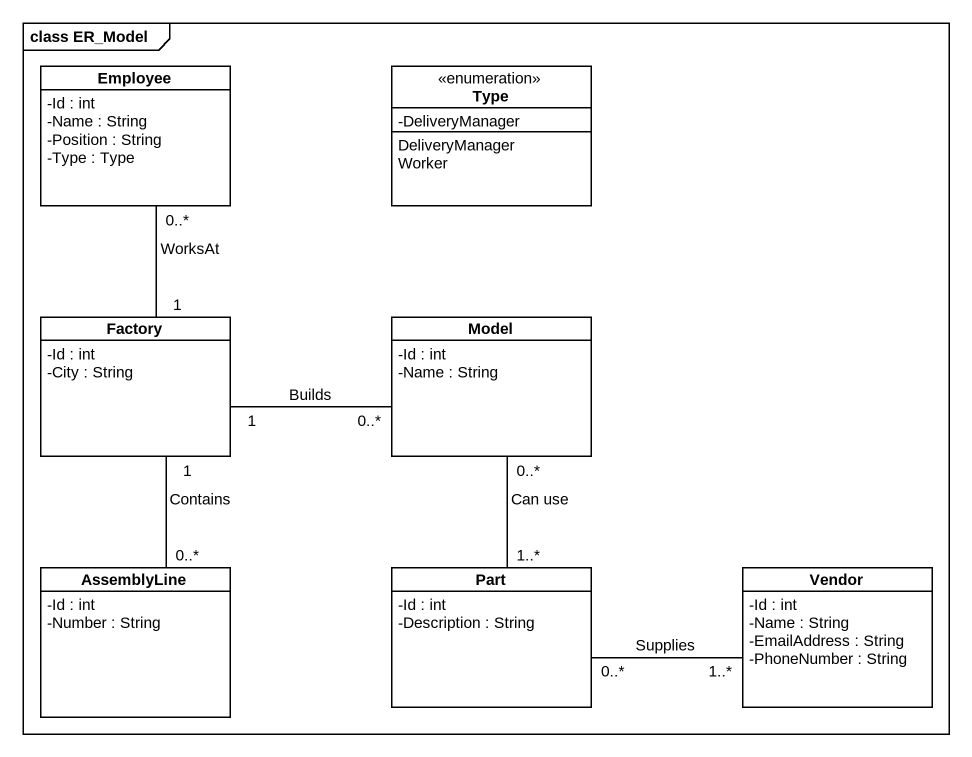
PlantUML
@startuml
mainframe class ER_Model
hide circle
hide empty members
skinparam classAttributeIconSize 0
class Employee {
  -Id : int
  -Name : String
  -Position : String
  -Type : Type
}
enum Type {
  -DeliveryManager
  DeliveryManager
  Worker
}
class Factory {
  -Id : int
  -City : String
}
class Model {
  -Id : int
  -Name : String
}
class AssemblyLine {
  -Id : int
  -Number : String
}
class Part {
  -Id : int
  -Description : String
}
class Vendor {
  -Id : int
  -Name : String
  -EmailAddress : String
  -PhoneNumber : String
}
Employee "0..*" -- "1" Factory : WorksAt
Factory "1" -right- "0..*" Model : Builds
Factory "1" -- "0..*" AssemblyLine : Contains
Model "0..*" -- "1..*" Part : Can use
Part "0..*" -right- "1..*" Vendor : Supplies
@enduml
